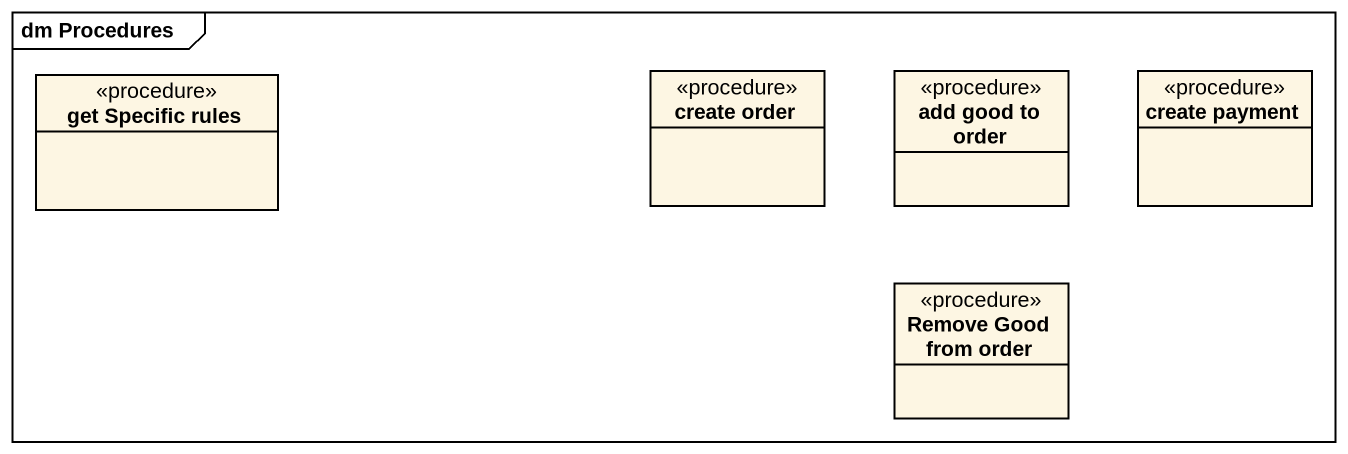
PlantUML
@startuml
mainframe dm Procedures
hide circle
hide empty members
class "create order" as create_order <<procedure>>
class "add good to order" as add_good_to_order <<procedure>>
class "create payment" as create_payment <<procedure>>
class "get Specific rules" as get_Specific_rules <<procedure>>
class "Remove Good from order" as Remove_Good_from_order <<procedure>>
@enduml
